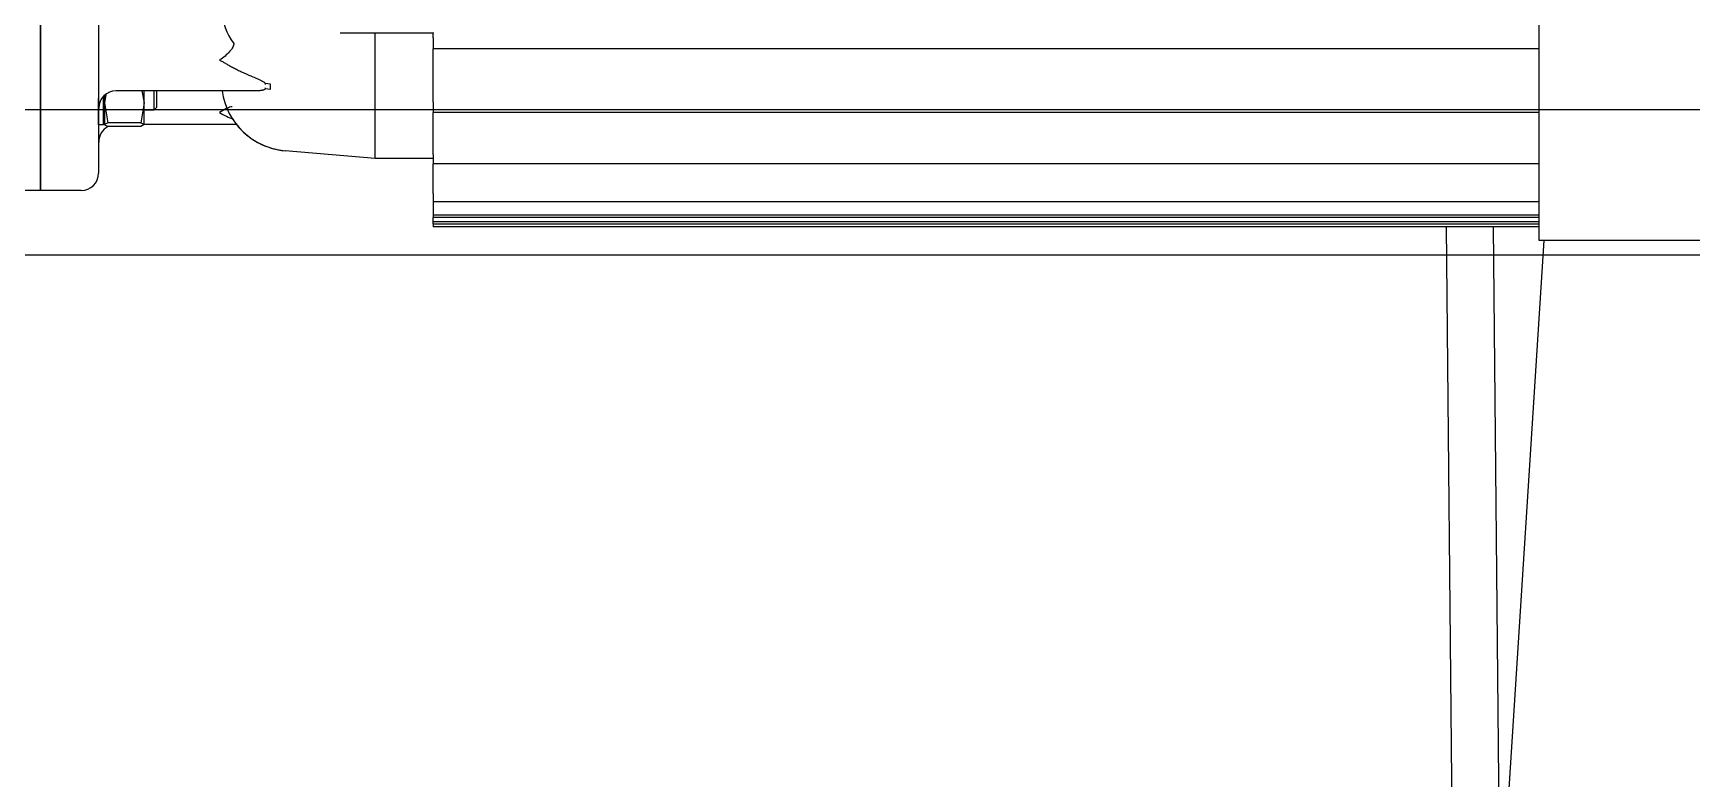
# Model space of a CAD drawing. Extents: x -1899985 to 1774885, y 556286 to 2175695.
# Drawn here: x -1116057.5 to -1115609.7, y 576360.9 to 576562.3 of the extents above; entities that cross this region are included whole.
import ezdxf

# ---------------------------------------------------------------- set-up
doc = ezdxf.new("R2010")
doc.units = 0
doc.header["$LTSCALE"] = 10
doc.header["$MEASUREMENT"] = 0
for name, color, linetype in [('20剖面图$0$A-LIN-V', 9, 'Continuous'), ('20剖面图$0$EWHS5T6M-3', 7, 'Continuous'), ('20剖面图$0$FHSGH10105-主梁-06', 7, 'Continuous'), ('20剖面图$0$S-SB', 21, 'Continuous'), ('20剖面图$0$零件1^葫芦小车', 7, 'Continuous'), ('A-LIN-V', 9, 'Continuous')]:
    doc.layers.add(name, color=color, linetype=linetype)

# ---------------------------------------------------------------- blocks, each defined once
blk = doc.blocks.new('20剖面图$0$吊车5')
at = {"layer": '20剖面图$0$EWHS5T6M-3', "color": 3, "linetype": 'Continuous'}
for p, q in [((1560379.76, -79801.8), (1560379.76, -79616.27)), ((1559975.12, -79788.29), (1559975.12, -79617.45)), ((1559975.12, -79732.15), (1559975.12, -79788.29)), ((1559990.83, -79729.12), (1559990.83, -79783.57)), ((1560081.19, -79745.77), (1560056.05, -79745.77)), ((1560065.48, -79779.64), (1560065.48, -79745.77)), ((1560081.19, -79745.53), (1560081.19, -79745.77)), ((1560081.19, -79747.04), (1560081.19, -79745.77)), ((1559990.83, -79750.08), (1559990.83, -79763.37)), ((1560081.19, -79747.04), (1560081.19, -79749.95)), ((1560081.19, -79764.44), (1560081.19, -79749.95)), ((1560379.76, -79749.95), (1560081.19, -79749.95)), ((1560035.78, -79759.35), (1560035.76, -79759.65)), ((1560037.19, -79759.57), (1560035.78, -79759.35)), ((1560037.19, -79760.97), (1560037.19, -79759.57)), ((1559990.83, -79770.51), (1559990.83, -79763.37)), ((1559992.13, -79762.8), (1559992.13, -79763.37)), ((1559992.13, -79770.51), (1559992.13, -79763.37)), ((1559992.79, -79762.34), (1559992.41, -79764.61)), ((1559992.41, -79762.54), (1559992.41, -79764.61)), ((1559992.41, -79764.61), (1559992.41, -79770.47)), ((1559992.41, -79764.61), (1559993.32, -79769.95)), ((1560033.23, -79761.34), (1559995.55, -79761.34)), ((1560003.09, -79764.61), (1560002.18, -79769.95)), ((1560002.53, -79761.34), (1560003.09, -79764.61)), ((1560003.09, -79764.61), (1560003.09, -79761.34)), ((1560003.09, -79770.47), (1560003.09, -79764.61)), ((1560005.76, -79761.34), (1560005.76, -79766.58)), ((1560006.55, -79765.79), (1560006.55, -79761.34)), ((1560035.76, -79760.5), (1560035.78, -79760.8)), ((1560037.19, -79760.98), (1560035.78, -79760.8)), ((1560081.19, -79764.44), (1560081.19, -79767.15)), ((1560005.76, -79766.58), (1560003.09, -79766.58)), ((1560006.55, -79765.79), (1560005.76, -79766.58)), ((1560081.19, -79778.57), (1560081.19, -79767.15)), ((1560379.76, -79767.15), (1560081.19, -79767.15)), ((1559992.13, -79770.51), (1559990.83, -79770.51)), ((1559992.41, -79769.41), (1559992.13, -79770.51)), ((1559993.32, -79769.95), (1559992.41, -79770.47)), ((1559992.41, -79770.51), (1559992.41, -79770.47)), ((1559992.41, -79770.47), (1559993.32, -79770.98)), ((1560002.18, -79769.95), (1559993.32, -79769.95)), ((1560002.18, -79770.98), (1559993.32, -79770.98)), ((1560002.18, -79770.98), (1559993.4, -79770.98)), ((1560002.18, -79769.95), (1560003.09, -79770.47)), ((1560003.09, -79770.47), (1560002.18, -79770.98)), ((1560003.09, -79770.47), (1560002.18, -79770.98)), ((1560028.07, -79770.46), (1560003.09, -79770.46)), ((1560028.07, -79770.46), (1560003.09, -79770.46)), ((1559990.83, -79775.18), (1559990.83, -79783.57)), ((1560065.48, -79779.64), (1560041.19, -79777.52)), ((1560065.48, -79779.64), (1560041.19, -79777.52)), ((1560081.19, -79779.64), (1560065.48, -79779.64)), ((1560081.19, -79779.64), (1560065.48, -79779.64)), ((1560081.19, -79778.57), (1560081.19, -79781.04)), ((1560081.19, -79779.64), (1560081.19, -79781.04)), ((1560081.19, -79789.06), (1560081.19, -79781.04)), ((1560379.76, -79781.04), (1560081.19, -79781.04)), ((1560081.19, -79789.06), (1560081.19, -79781.04)), ((1559975.12, -79788.29), (1559951.12, -79788.29)), ((1559975.12, -79788.29), (1559960.98, -79788.29)), ((1559986.12, -79788.29), (1559975.12, -79788.29)), ((1559986.12, -79788.29), (1559975.12, -79788.29)), ((1560081.19, -79789.06), (1560081.19, -79791.28)), ((1560081.19, -79789.06), (1560081.19, -79791.28)), ((1560081.19, -79791.28), (1560081.19, -79794.91)), ((1560379.76, -79791.28), (1560081.19, -79791.28)), ((1560081.19, -79791.28), (1560081.19, -79794.91)), ((1560081.19, -79794.91), (1560081.19, -79795.56)), ((1560379.76, -79794.91), (1560081.19, -79794.91)), ((1560081.19, -79794.91), (1560081.19, -79795.56)), ((1560081.19, -79796.72), (1560081.19, -79795.56)), ((1560379.76, -79795.56), (1560081.19, -79795.56)), ((1560081.19, -79796.72), (1560081.19, -79795.56)), ((1560379.76, -79796.72), (1560081.19, -79796.72)), ((1560081.19, -79797.37), (1560081.19, -79796.72)), ((1560081.19, -79797.37), (1560081.19, -79796.72)), ((1560379.76, -79797.37), (1560081.19, -79797.37)), ((1560081.19, -79797.37), (1560081.19, -79798.08)), ((1560081.19, -79797.37), (1560081.19, -79798.08)), ((1560379.76, -79798.08), (1560081.19, -79798.08)), ((1560379.76, -79798.08), (1560081.19, -79798.08)), ((1560379.76, -79801.8), (1560379.76, -79798.08)), ((1560515.69, -79801.8), (1560379.76, -79801.8)), ((1560515.69, -79801.8), (1560379.76, -79801.8))]:
    blk.add_line(p, q, dxfattribs=at)
for centre, radius, start, end in [((1560039.87, -79738.71), 15.89, 182.5089, 218.1426), ((1559995.55, -79766.05), 4.71, 90, 180), ((1560042.84, -79758.73), 18.86, 187.9295, 265), ((1560034.4, -79749.72), 20.58, 238.0128, 249.6984), ((1559995.55, -79775.18), 4.71, 117.1281, 180), ((1559995.55, -79775.18), 4.71, 117.1281, 180), ((1560042.84, -79758.73), 18.86, 218.4661, 265), ((1559986.12, -79783.57), 4.71, 270, 0), ((1559986.12, -79783.57), 4.71, 270, 0)]:
    blk.add_arc(centre, radius, start, end, dxfattribs=at)
for points, knots in [([(1560027.37, -79748.53), (1560027.35, -79748.82), (1560027.23, -79749.17), (1560026.82, -79749.92), (1560026.53, -79750.33), (1560025.82, -79751.15), (1560025.4, -79751.56), (1560024.49, -79752.33), (1560024, -79752.69), (1560023.5, -79752.99)], [0, 0, 0, 0, 0.25, 0.25, 0.5, 0.5, 0.75, 0.75, 1, 1, 1, 1]), ([(1560023.5, -79752.99), (1560023.62, -79753.06), (1560023.86, -79753.21), (1560024.23, -79753.43), (1560024.63, -79753.66), (1560025.05, -79753.91), (1560025.49, -79754.16), (1560025.96, -79754.42), (1560026.45, -79754.68), (1560026.96, -79754.96), (1560027.5, -79755.24), (1560028.06, -79755.52), (1560028.64, -79755.82), (1560029.25, -79756.11), (1560030.09, -79756.5), (1560031.05, -79756.94), (1560032.03, -79757.36), (1560032.68, -79757.64), (1560033.17, -79757.84), (1560033.57, -79758.01), (1560033.98, -79758.2), (1560034.34, -79758.37), (1560034.67, -79758.53), (1560034.95, -79758.68), (1560035.19, -79758.82), (1560035.39, -79758.94), (1560035.55, -79759.06), (1560035.67, -79759.16), (1560035.75, -79759.26), (1560035.77, -79759.32), (1560035.78, -79759.35)], [0, 0, 0, 0, 0.029065, 0.059681, 0.091858, 0.125603, 0.160926, 0.197831, 0.236324, 0.276411, 0.318095, 0.361381, 0.406272, 0.45277, 0.50088, 0.599222, 0.673538, 0.723826, 0.750086, 0.785132, 0.817484, 0.847177, 0.874255, 0.89878, 0.920832, 0.940524, 0.958011, 0.973518, 0.987365, 1, 1, 1, 1]), ([(1560035.78, -79760.8), (1560035.78, -79760.82), (1560035.78, -79760.85), (1560035.75, -79760.89), (1560035.72, -79760.94), (1560035.67, -79760.98), (1560035.6, -79761.02), (1560035.52, -79761.06), (1560035.43, -79761.1), (1560035.32, -79761.13), (1560035.19, -79761.17), (1560035.06, -79761.2), (1560034.9, -79761.23), (1560034.73, -79761.25), (1560034.55, -79761.27), (1560034.35, -79761.29), (1560034.14, -79761.31), (1560033.91, -79761.32), (1560033.67, -79761.33), (1560033.44, -79761.33), (1560033.3, -79761.34), (1560033.23, -79761.34)], [0, 0, 0, 0, 0.0069116, 0.0141137, 0.0217356, 0.0298867, 0.0386568, 0.0481179, 0.0583273, 0.0693308, 0.081165, 0.0938592, 0.1074372, 0.1219183, 0.1373187, 0.1536516, 0.1709282, 0.1891578, 0.2083486, 0.2285073, 0.2427241, 0.2427241, 0.2427241, 0.2427241]), ([(1560026.91, -79765.65), (1560026.72, -79765.65), (1560026.47, -79765.7), (1560025.82, -79765.9), (1560025.4, -79766.08), (1560024.49, -79766.55), (1560024, -79766.84), (1560023.5, -79767.17)], [0.2947245, 0.2947245, 0.2947245, 0.2947245, 0.5, 0.5, 0.75, 0.75, 0.9999713, 0.9999713, 0.9999713, 0.9999713])]:
    blk.add_open_spline(points, degree=3, knots=knots, dxfattribs=at)
at = {"layer": '20剖面图$0$FHSGH10105-主梁-06', "color": 3, "linetype": 'Continuous'}
for p, q in [((1555503.32, -79766.34), (1563769.29, -79766.34)), ((1555299.54, -79805.62), (1563769.29, -79805.62))]:
    blk.add_line(p, q, dxfattribs=at)
at = {"layer": '20剖面图$0$零件1^葫芦小车', "color": 3, "linetype": 'Continuous'}
for p, q in [((1560356.43, -79971.91), (1560354.72, -79798.08)), ((1560367.35, -79798.08), (1560369.15, -79980.43)), ((1560358.53, -80154.75), (1560381.1, -79801.8))]:
    blk.add_line(p, q, dxfattribs=at)
blk = doc.blocks.new('20剖面图$0$G$C20E3758E')
at = {"layer": '20剖面图$0$S-SB', "xscale": 0.6363000000750548, "yscale": 0.6363000000750548, "zscale": 0.6363000000750548}
blk.add_blockref('20剖面图$0$吊车5', (-994678.75, 52810.36), dxfattribs=at)
blk = doc.blocks.new('20剖面图')
at = {"layer": '20剖面图$0$A-LIN-V', "xscale": 1.571585729816195, "yscale": 1.571585729816195, "zscale": 1.571585729816195}
blk.add_blockref('20剖面图$0$G$C20E3758E', (-1112807.76, 573312.07), dxfattribs=at)

msp = doc.modelspace()

# ---------------------------------------------------------------- block references
at = {"layer": 'A-LIN-V'}
msp.add_blockref('20剖面图', (0, 0), dxfattribs=at)

doc.saveas('drawing.dxf')
